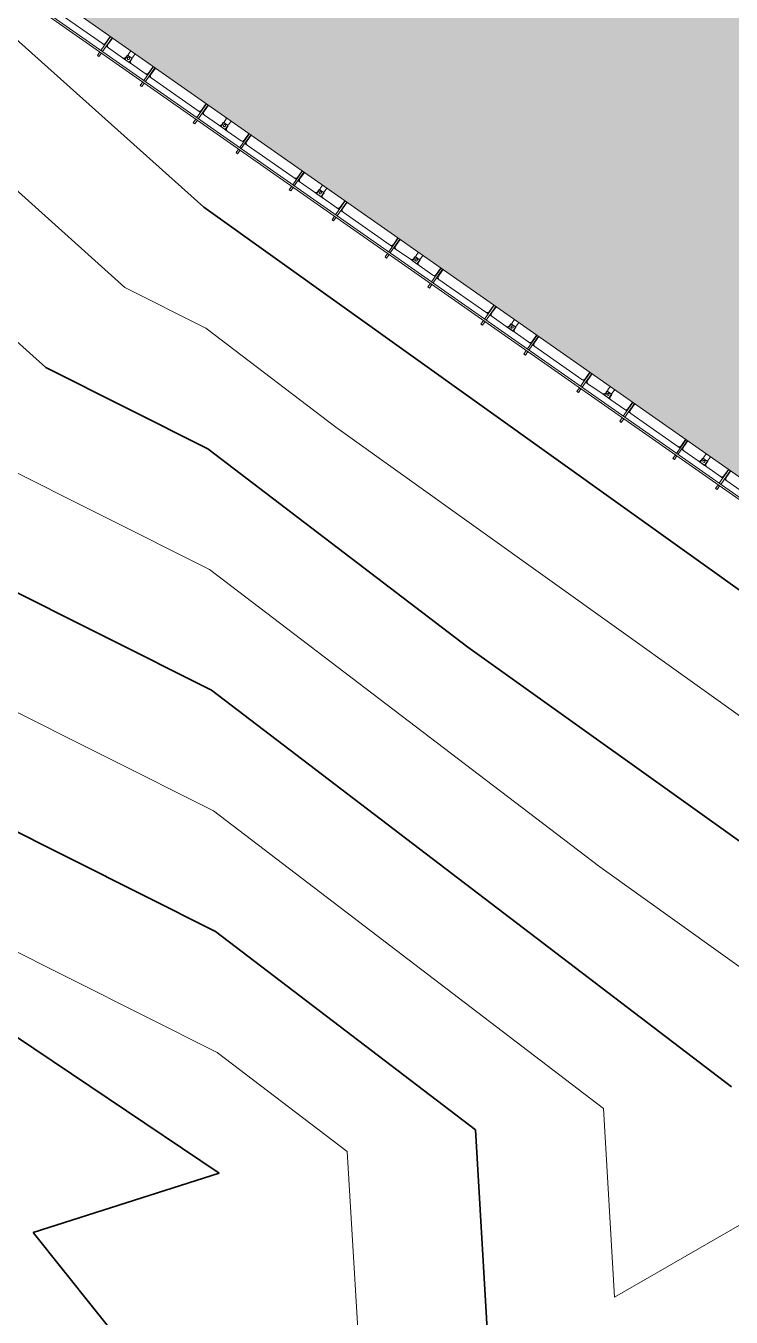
# Model space of a CAD drawing. Header units: millimetres. Extents: x -861324 to 439029, y -308065 to 694685.
# Drawn here: x -266217 to -251095, y 37867 to 65552 of the extents above; entities that cross this region are included whole.
import ezdxf

# ---------------------------------------------------------------- set-up
doc = ezdxf.new("R2010")
doc.units = ezdxf.units.MM
for name, color, linetype, lineweight in [('A-DETL-GENF', 92, 'Continuous', 9), ('A-DETL-THIN', 151, 'Continuous', 9), ('A-GENM', 13, 'Continuous', 9), ('C-TOPO-MAJR', 7, 'Continuous', 35), ('C-TOPO-MINR', 7, 'Continuous', 9), ('S-BEAM', 12, 'Continuous', 9)]:
    doc.layers.add(name, color=color, linetype=linetype, lineweight=lineweight)

# ---------------------------------------------------------------- blocks, each defined once
blk = doc.blocks.new('Dầm C52 - Dầm C52-19797-BỐ TRÍ BÈ PIN HỒ BẢN MÒNG')
at = {"layer": 'S-BEAM', "color": 7}
for p, q in [((-33560, -20), (-33560, 20)), ((-33560, 20), (-33466, 20)), ((-33426, 20), (-33066, 20)), ((-33466, -20), (-33560, -20)), ((-33066, -20), (-33426, -20))]:
    blk.add_line(p, q, dxfattribs=at)
blk = doc.blocks.new('Dầm C52 - Dầm C52-V192-BỐ TRÍ BÈ PIN HỒ BẢN MÒNG')
at = {"layer": 'S-BEAM', "color": 7}
for p, q in [((-33560, -20), (-33560, 20)), ((-33560, 20), (-33466, 20)), ((-33426, 20), (-33082, 20)), ((-33466, -20), (-33560, -20)), ((-33066, -20), (-33426, -20))]:
    blk.add_line(p, q, dxfattribs=at)
blk = doc.blocks.new('Dầm C52 - Dầm C52-V193-BỐ TRÍ BÈ PIN HỒ BẢN MÒNG')
at = {"layer": 'S-BEAM', "color": 7}
for p, q in [((-33560, -20), (-33560, 20)), ((-33560, 20), (-33466, 20)), ((-33426, 20), (-33066, 20)), ((-33466, -20), (-33560, -20)), ((-33066, -20), (-33426, -20))]:
    blk.add_line(p, q, dxfattribs=at)
blk = doc.blocks.new('Dai phao do pin - DẢI PHAO ĐỠ PIN-15084-BỐ TRÍ BÈ PIN HỒ BẢN MÒNG')
at = {"layer": 'A-GENM', "color": 7}
for p, q in [((50860, -173), (50860, 0)), ((50920, 0), (50920, -173)), ((51398, 0), (51398, -88)), ((51512, -88), (51512, 0)), ((51980, -173), (51980, 0)), ((52040, 0), (52040, -173)), ((53370, -173), (53370, 0)), ((53430, 0), (53430, -173)), ((53908, 0), (53908, -88)), ((54022, -88), (54022, 0)), ((54550, 0), (54550, -173)), ((55880, -173), (55880, 0)), ((55940, 0), (55940, -173)), ((56418, 0), (56418, -88)), ((56532, -88), (56532, 0)), ((57000, -173), (57000, 0)), ((57060, 0), (57060, -173)), ((58390, -173), (58390, 0)), ((58450, 0), (58450, -173)), ((58928, 0), (58928, -88)), ((59042, -88), (59042, 0)), ((59510, -173), (59510, 0)), ((59570, 0), (59570, -173)), ((60900, -173), (60900, 0)), ((60960, 0), (60960, -173)), ((61438, 0), (61438, -88)), ((61552, -88), (61552, 0)), ((62020, -173), (62020, 0)), ((62080, 0), (62080, -173)), ((63410, -173), (63410, 0)), ((63470, 0), (63470, -173)), ((63948, 0), (63948, -88)), ((64062, -88), (64062, 0)), ((64530, -173), (64530, 0)), ((64590, 0), (64590, -173)), ((65920, -173), (65920, 0)), ((65980, 0), (65980, -173)), ((66458, 0), (66458, -88)), ((66572, -88), (66572, 0)), ((67040, -173), (67040, 0)), ((67100, 0), (67100, -173)), ((49580, -223), (50810, -223)), ((50869, -223), (50810, -223)), ((50970, -223), (50909, -223)), ((50970, -223), (51340, -223)), ((51390, -173), (51390, -118)), ((51390, -118), (51482, -118)), ((51428, -118), (51520, -118)), ((51520, -118), (51520, -173)), ((51570, -223), (51930, -223)), ((51989, -223), (51930, -223)), ((52090, -223), (52029, -223)), ((52090, -223), (53320, -223)), ((53379, -223), (53320, -223)), ((53480, -223), (53419, -223)), ((53480, -223), (53850, -223)), ((53900, -173), (53900, -118)), ((53900, -118), (53992, -118)), ((53938, -118), (54030, -118)), ((54030, -118), (54030, -173)), ((54080, -223), (54440, -223)), ((54499, -223), (54440, -223)), ((54490, -173), (54490, -4)), ((54600, -223), (54539, -223)), ((54600, -223), (55830, -223)), ((55889, -223), (55830, -223)), ((55990, -223), (55929, -223)), ((55990, -223), (56360, -223)), ((56410, -173), (56410, -118)), ((56410, -118), (56502, -118)), ((56448, -118), (56540, -118)), ((56540, -118), (56540, -173)), ((56590, -223), (56950, -223)), ((57009, -223), (56950, -223)), ((57110, -223), (57049, -223)), ((57110, -223), (58340, -223)), ((58399, -223), (58340, -223)), ((58500, -223), (58439, -223)), ((58500, -223), (58870, -223)), ((58920, -173), (58920, -118)), ((58920, -118), (59012, -118)), ((58958, -118), (59050, -118)), ((59050, -118), (59050, -173)), ((59100, -223), (59460, -223)), ((59519, -223), (59460, -223)), ((59620, -223), (59559, -223)), ((59620, -223), (60850, -223)), ((60909, -223), (60850, -223)), ((61010, -223), (60949, -223)), ((61010, -223), (61380, -223)), ((61430, -173), (61430, -118)), ((61430, -118), (61522, -118)), ((61468, -118), (61560, -118)), ((61560, -118), (61560, -173)), ((61610, -223), (61970, -223)), ((62029, -223), (61970, -223)), ((62130, -223), (62069, -223)), ((62130, -223), (63360, -223)), ((63419, -223), (63360, -223)), ((63520, -223), (63459, -223)), ((63520, -223), (63890, -223)), ((63940, -173), (63940, -118)), ((63940, -118), (64032, -118)), ((63978, -118), (64070, -118)), ((64070, -118), (64070, -173)), ((64120, -223), (64480, -223)), ((64539, -223), (64480, -223)), ((64640, -223), (64579, -223)), ((64640, -223), (65870, -223)), ((65929, -223), (65870, -223)), ((66030, -223), (65969, -223)), ((66030, -223), (66400, -223)), ((66450, -173), (66450, -118)), ((66450, -118), (66542, -118)), ((66488, -118), (66580, -118)), ((66580, -118), (66580, -173)), ((66630, -223), (66990, -223)), ((67049, -223), (66990, -223)), ((67150, -223), (67089, -223)), ((67150, -223), (68380, -223))]:
    blk.add_line(p, q, dxfattribs=at)
at = {"layer": 'A-GENM', "color": 9}
for p, q in [((50869, -223), (50810, -223)), ((50970, -223), (50909, -223)), ((51512, -223), (51340, -223)), ((51340, -223), (51512, -223)), ((51482, -118), (51390, -118)), ((51390, -118), (51390, -173)), ((51390, -173), (51390, -118)), ((51390, -118), (51390, -173)), ((51390, -118), (51482, -118)), ((51482, -118), (51390, -118)), ((51398, -223), (51398, -116)), ((51398, -116), (51398, -223)), ((51570, -223), (51398, -223)), ((51398, -223), (51570, -223)), ((51520, -118), (51428, -118)), ((51428, -118), (51520, -118)), ((51520, -118), (51428, -118)), ((51512, -116), (51512, -223)), ((51512, -223), (51512, -116)), ((51520, -173), (51520, -118)), ((51520, -118), (51520, -173)), ((51520, -173), (51520, -118)), ((51989, -223), (51930, -223)), ((52090, -223), (52029, -223)), ((53379, -223), (53320, -223)), ((53480, -223), (53419, -223)), ((54022, -223), (53850, -223)), ((53850, -223), (54022, -223)), ((53992, -118), (53900, -118)), ((53900, -118), (53900, -173)), ((53900, -173), (53900, -118)), ((53900, -118), (53900, -173)), ((53900, -118), (53992, -118)), ((53992, -118), (53900, -118)), ((53908, -223), (53908, -116)), ((53908, -116), (53908, -223)), ((54080, -223), (53908, -223)), ((53908, -223), (54080, -223)), ((54030, -118), (53938, -118)), ((53938, -118), (54030, -118)), ((54030, -118), (53938, -118)), ((54022, -116), (54022, -223)), ((54022, -223), (54022, -116)), ((54030, -173), (54030, -118)), ((54030, -118), (54030, -173)), ((54030, -173), (54030, -118)), ((54499, -223), (54440, -223)), ((54600, -223), (54539, -223)), ((55889, -223), (55830, -223)), ((55990, -223), (55929, -223)), ((56532, -223), (56360, -223)), ((56360, -223), (56532, -223)), ((56502, -118), (56410, -118)), ((56410, -118), (56410, -173)), ((56410, -173), (56410, -118)), ((56410, -118), (56410, -173)), ((56410, -118), (56502, -118)), ((56502, -118), (56410, -118)), ((56418, -223), (56418, -116)), ((56418, -116), (56418, -223)), ((56590, -223), (56418, -223)), ((56418, -223), (56590, -223)), ((56540, -118), (56448, -118)), ((56448, -118), (56540, -118)), ((56540, -118), (56448, -118)), ((56532, -116), (56532, -223)), ((56532, -223), (56532, -116)), ((56540, -173), (56540, -118)), ((56540, -118), (56540, -173)), ((56540, -173), (56540, -118)), ((57009, -223), (56950, -223)), ((57110, -223), (57049, -223)), ((58399, -223), (58340, -223)), ((58500, -223), (58439, -223)), ((59042, -223), (58870, -223)), ((58870, -223), (59042, -223)), ((59012, -118), (58920, -118)), ((58920, -118), (58920, -173)), ((58920, -173), (58920, -118)), ((58920, -118), (58920, -173)), ((58920, -118), (59012, -118)), ((59012, -118), (58920, -118)), ((58928, -223), (58928, -116)), ((58928, -116), (58928, -223)), ((59100, -223), (58928, -223)), ((58928, -223), (59100, -223)), ((59050, -118), (58958, -118)), ((58958, -118), (59050, -118)), ((59050, -118), (58958, -118)), ((59042, -116), (59042, -223)), ((59042, -223), (59042, -116)), ((59050, -173), (59050, -118)), ((59050, -118), (59050, -173)), ((59050, -173), (59050, -118)), ((59519, -223), (59460, -223)), ((59620, -223), (59559, -223)), ((60909, -223), (60850, -223)), ((61010, -223), (60949, -223)), ((61552, -223), (61380, -223)), ((61380, -223), (61552, -223)), ((61522, -118), (61430, -118)), ((61430, -118), (61430, -173)), ((61430, -173), (61430, -118)), ((61430, -118), (61430, -173)), ((61430, -118), (61522, -118)), ((61522, -118), (61430, -118)), ((61438, -223), (61438, -116)), ((61438, -116), (61438, -223)), ((61610, -223), (61438, -223)), ((61438, -223), (61610, -223)), ((61560, -118), (61468, -118)), ((61468, -118), (61560, -118)), ((61560, -118), (61468, -118)), ((61552, -116), (61552, -223)), ((61552, -223), (61552, -116)), ((61560, -173), (61560, -118)), ((61560, -118), (61560, -173)), ((61560, -173), (61560, -118)), ((62029, -223), (61970, -223)), ((62130, -223), (62069, -223)), ((63419, -223), (63360, -223)), ((63520, -223), (63459, -223)), ((64062, -223), (63890, -223)), ((63890, -223), (64062, -223)), ((64032, -118), (63940, -118)), ((63940, -118), (63940, -173)), ((63940, -173), (63940, -118)), ((63940, -118), (63940, -173)), ((63940, -118), (64032, -118)), ((64032, -118), (63940, -118)), ((63948, -223), (63948, -116)), ((63948, -116), (63948, -223)), ((64120, -223), (63948, -223)), ((63948, -223), (64120, -223)), ((64070, -118), (63978, -118)), ((63978, -118), (64070, -118)), ((64070, -118), (63978, -118)), ((64062, -116), (64062, -223)), ((64062, -223), (64062, -116)), ((64070, -173), (64070, -118)), ((64070, -118), (64070, -173)), ((64070, -173), (64070, -118)), ((64539, -223), (64480, -223)), ((64640, -223), (64579, -223)), ((65929, -223), (65870, -223)), ((66030, -223), (65969, -223)), ((66572, -223), (66400, -223)), ((66400, -223), (66572, -223)), ((66542, -118), (66450, -118)), ((66450, -118), (66450, -173)), ((66450, -173), (66450, -118)), ((66450, -118), (66450, -173)), ((66450, -118), (66542, -118)), ((66542, -118), (66450, -118)), ((66458, -223), (66458, -116)), ((66458, -116), (66458, -223)), ((66630, -223), (66458, -223)), ((66458, -223), (66630, -223)), ((66580, -118), (66488, -118)), ((66488, -118), (66580, -118)), ((66580, -118), (66488, -118)), ((66572, -116), (66572, -223)), ((66572, -223), (66572, -116)), ((66580, -173), (66580, -118)), ((66580, -118), (66580, -173)), ((66580, -173), (66580, -118)), ((67049, -223), (66990, -223)), ((67150, -223), (67089, -223))]:
    blk.add_line(p, q, dxfattribs=at)
at = {"layer": 'A-GENM', "color": 7}
for centre, radius, start, end in [((50810, -173), 50, 270, 360), ((50810, -173), 50, 270, 345), ((50970, -173), 50, 180, 270), ((50970, -173), 50, 180, 255), ((51340, -173), 50, 270, 360), ((51428, -88), 30, 180, 270), ((51482, -88), 30, 270, 360), ((51570, -173), 50, 180, 270), ((51930, -173), 50, 270, 360), ((51930, -173), 50, 270, 345), ((52090, -173), 50, 180, 270), ((52090, -173), 50, 180, 255), ((53320, -173), 50, 270, 360), ((53320, -173), 50, 270, 345), ((53480, -173), 50, 180, 270), ((53480, -173), 50, 180, 255), ((53850, -173), 50, 270, 360), ((53938, -88), 30, 180, 270), ((53992, -88), 30, 270, 360), ((54080, -173), 50, 180, 270), ((54440, -173), 50, 270, 360), ((54440, -173), 50, 270, 345), ((54600, -173), 50, 180, 270), ((54600, -173), 50, 180, 255), ((55830, -173), 50, 270, 360), ((55830, -173), 50, 270, 345), ((55990, -173), 50, 180, 270), ((55990, -173), 50, 180, 255), ((56360, -173), 50, 270, 360), ((56448, -88), 30, 180, 270), ((56502, -88), 30, 270, 360), ((56590, -173), 50, 180, 270), ((56950, -173), 50, 270, 360), ((56950, -173), 50, 270, 345), ((57110, -173), 50, 180, 270), ((57110, -173), 50, 180, 255), ((58340, -173), 50, 270, 360), ((58340, -173), 50, 270, 345), ((58500, -173), 50, 180, 270), ((58500, -173), 50, 180, 255), ((58870, -173), 50, 270, 360), ((58958, -88), 30, 180, 270), ((59012, -88), 30, 270, 360), ((59100, -173), 50, 180, 270), ((59460, -173), 50, 270, 360), ((59460, -173), 50, 270, 345), ((59620, -173), 50, 180, 270), ((59620, -173), 50, 180, 255), ((60850, -173), 50, 270, 360), ((60850, -173), 50, 270, 345), ((61010, -173), 50, 180, 270), ((61010, -173), 50, 180, 255), ((61380, -173), 50, 270, 360), ((61468, -88), 30, 180, 270), ((61522, -88), 30, 270, 360), ((61610, -173), 50, 180, 270), ((61970, -173), 50, 270, 360), ((61970, -173), 50, 270, 345), ((62130, -173), 50, 180, 270), ((62130, -173), 50, 180, 255), ((63360, -173), 50, 270, 360), ((63360, -173), 50, 270, 345), ((63520, -173), 50, 180, 270), ((63520, -173), 50, 180, 255), ((63890, -173), 50, 270, 360), ((63978, -88), 30, 180, 270), ((64032, -88), 30, 270, 360), ((64120, -173), 50, 180, 270), ((64480, -173), 50, 270, 360), ((64480, -173), 50, 270, 345), ((64640, -173), 50, 180, 270), ((64640, -173), 50, 180, 255), ((65870, -173), 50, 270, 360), ((65870, -173), 50, 270, 345), ((66030, -173), 50, 180, 270), ((66030, -173), 50, 180, 255), ((66400, -173), 50, 270, 360), ((66488, -88), 30, 180, 270), ((66542, -88), 30, 270, 360), ((66630, -173), 50, 180, 270), ((66990, -173), 50, 270, 360), ((66990, -173), 50, 270, 345), ((67150, -173), 50, 180, 270), ((67150, -173), 50, 180, 255)]:
    blk.add_arc(centre, radius, start, end, dxfattribs=at)
at = {"layer": 'A-GENM', "color": 9}
for centre, radius, start, end in [((51340, -173), 50, 270, 0), ((51340, -173), 50, 270, 360), ((51340, -173), 50, 270, 0), ((51449, -162), 25, 0, 180), ((51449, -162), 25, 360, 180), ((51449, -162), 25, 180, 0), ((51449, -162), 25, 180, 360), ((51451, -162), 25, 0, 180), ((51451, -162), 25, 0, 180), ((51451, -162), 25, 180, 0), ((51451, -162), 25, 180, 0), ((51570, -173), 50, 180, 270), ((51570, -173), 50, 180, 270), ((51570, -173), 50, 180, 270), ((53850, -173), 50, 270, 0), ((53850, -173), 50, 270, 360), ((53850, -173), 50, 270, 0), ((53959, -162), 25, 0, 180), ((53959, -162), 25, 360, 180), ((53959, -162), 25, 180, 0), ((53959, -162), 25, 180, 360), ((53961, -162), 25, 0, 180), ((53961, -162), 25, 0, 180), ((53961, -162), 25, 180, 0), ((53961, -162), 25, 180, 0), ((54080, -173), 50, 180, 270), ((54080, -173), 50, 180, 270), ((54080, -173), 50, 180, 270), ((56360, -173), 50, 270, 0), ((56360, -173), 50, 270, 360), ((56360, -173), 50, 270, 0), ((56469, -162), 25, 0, 180), ((56469, -162), 25, 360, 180), ((56469, -162), 25, 180, 0), ((56469, -162), 25, 180, 360), ((56471, -162), 25, 0, 180), ((56471, -162), 25, 0, 180), ((56471, -162), 25, 180, 360), ((56471, -162), 25, 180, 0), ((56590, -173), 50, 180, 270), ((56590, -173), 50, 180, 270), ((56590, -173), 50, 180, 270), ((58870, -173), 50, 270, 0), ((58870, -173), 50, 270, 360), ((58870, -173), 50, 270, 0), ((58979, -162), 25, 0, 180), ((58979, -162), 25, 360, 180), ((58979, -162), 25, 180, 0), ((58979, -162), 25, 180, 360), ((58981, -162), 25, 0, 180), ((58981, -162), 25, 0, 180), ((58981, -162), 25, 180, 360), ((58981, -162), 25, 180, 0), ((59100, -173), 50, 180, 270), ((59100, -173), 50, 180, 270), ((59100, -173), 50, 180, 270), ((61380, -173), 50, 270, 0), ((61380, -173), 50, 270, 360), ((61380, -173), 50, 270, 0), ((61489, -162), 25, 0, 180), ((61489, -162), 25, 360, 180), ((61489, -162), 25, 180, 360), ((61489, -162), 25, 180, 360), ((61491, -162), 25, 0, 180), ((61491, -162), 25, 0, 180), ((61491, -162), 25, 180, 360), ((61491, -162), 25, 180, 0), ((61610, -173), 50, 180, 270), ((61610, -173), 50, 180, 270), ((61610, -173), 50, 180, 270), ((63890, -173), 50, 270, 0), ((63890, -173), 50, 270, 360), ((63890, -173), 50, 270, 0), ((63999, -162), 25, 0, 180), ((63999, -162), 25, 360, 180), ((63999, -162), 25, 180, 360), ((63999, -162), 25, 180, 360), ((64001, -162), 25, 0, 180), ((64001, -162), 25, 0, 180), ((64001, -162), 25, 180, 0), ((64001, -162), 25, 180, 0), ((64120, -173), 50, 180, 270), ((64120, -173), 50, 180, 270), ((64120, -173), 50, 180, 270), ((66400, -173), 50, 270, 0), ((66400, -173), 50, 270, 360), ((66400, -173), 50, 270, 0), ((66509, -162), 25, 0, 180), ((66509, -162), 25, 360, 180), ((66509, -162), 25, 180, 0), ((66509, -162), 25, 180, 360), ((66511, -162), 25, 0, 180), ((66511, -162), 25, 360, 180), ((66511, -162), 25, 180, 360), ((66511, -162), 25, 180, 0), ((66630, -173), 50, 180, 270), ((66630, -173), 50, 180, 270), ((66630, -173), 50, 180, 270)]:
    blk.add_arc(centre, radius, start, end, dxfattribs=at)
blk = doc.blocks.new('Dầm C52 - Hộp 40x60-19906-BỐ TRÍ BÈ PIN HỒ BẢN MÒNG')
at = {"layer": 'S-BEAM', "color": 7}
for p, q in [((-26564, 20), (46263, 20)), ((46263, -20), (-26564, -20))]:
    blk.add_line(p, q, dxfattribs=at)
blk = doc.blocks.new('HOBANMONG_BEPIN 6_rvt-1-BỐ TRÍ BÈ PIN HỒ BẢN MÒNG')
at = {"layer": 'A-GENM', "lineweight": 9, "rotation": 324.9999999999996}
blk.add_blockref('Dai phao do pin - DẢI PHAO ĐỠ PIN-15084-BỐ TRÍ BÈ PIN HỒ BẢN MÒNG', (-306069, 94496), dxfattribs=at)
at = {"layer": 'S-BEAM', "lineweight": 9}
for name, p, rotation in [('Dầm C52 - Dầm C52-19797-BỐ TRÍ BÈ PIN HỒ BẢN MÒNG', (-245417, 92394), 54.99999999999903), ('Dầm C52 - Dầm C52-19797-BỐ TRÍ BÈ PIN HỒ BẢN MÒNG', (-244499, 91751), 54.99999999999903), ('Dầm C52 - Dầm C52-19797-BỐ TRÍ BÈ PIN HỒ BẢN MÒNG', (-243361, 90954), 54.99999999999903), ('Dầm C52 - Dầm C52-V192-BỐ TRÍ BÈ PIN HỒ BẢN MÒNG', (-242443, 90312), 54.99999999999903), ('Dầm C52 - Dầm C52-19797-BỐ TRÍ BÈ PIN HỒ BẢN MÒNG', (-241305, 89514), 54.99999999999903), ('Dầm C52 - Dầm C52-19797-BỐ TRÍ BÈ PIN HỒ BẢN MÒNG', (-240387, 88872), 54.99999999999903), ('Dầm C52 - Dầm C52-19797-BỐ TRÍ BÈ PIN HỒ BẢN MÒNG', (-239249, 88075), 54.99999999999903), ('Dầm C52 - Dầm C52-19797-BỐ TRÍ BÈ PIN HỒ BẢN MÒNG', (-238331, 87432), 54.99999999999903), ('Dầm C52 - Dầm C52-19797-BỐ TRÍ BÈ PIN HỒ BẢN MÒNG', (-237193, 86635), 54.99999999999903), ('Dầm C52 - Dầm C52-19797-BỐ TRÍ BÈ PIN HỒ BẢN MÒNG', (-236275, 85993), 54.99999999999903), ('Dầm C52 - Dầm C52-19797-BỐ TRÍ BÈ PIN HỒ BẢN MÒNG', (-235136, 85195), 54.99999999999903), ('Dầm C52 - Dầm C52-19797-BỐ TRÍ BÈ PIN HỒ BẢN MÒNG', (-234219, 84553), 54.99999999999903), ('Dầm C52 - Dầm C52-V193-BỐ TRÍ BÈ PIN HỒ BẢN MÒNG', (-233080, 83756), 54.99999999999903), ('Dầm C52 - Dầm C52-19797-BỐ TRÍ BÈ PIN HỒ BẢN MÒNG', (-232163, 83113), 54.99999999999903), ('Dầm C52 - Hộp 40x60-19906-BỐ TRÍ BÈ PIN HỒ BẢN MÒNG', (-286458, 80301), 324.9999999999993)]:
    blk.add_blockref(name, p, dxfattribs=dict(at, rotation=rotation))

msp = doc.modelspace()

# ---------------------------------------------------------------- hatches: boundary and pattern name
at = {"layer": 'A-DETL-GENF'}
msp.add_hatch(color=8, dxfattribs=at).paths.add_polyline_path([(-248957, 54506), (-211101, 108570), (-448889, 275071), (-493590, 211231), (-314845, 86073), (-308000, 95848), (-250260, 55418)])

# ---------------------------------------------------------------- linework, layer by layer
at = {"layer": 'A-DETL-THIN'}
msp.add_line((-308000, 95848), (-248957, 54506), dxfattribs=at)
at = {"layer": 'C-TOPO-MAJR'}
for p, q in [((-267835, 66527), (-262399, 61661)), ((-269411, 61468), (-265787, 58225)), ((-262399, 61661), (-247194, 50787)), ((-265787, 58225), (-262317, 56485)), ((-262317, 56485), (-256742, 52234)), ((-269174, 54788), (-262235, 51309)), ((-256742, 52234), (-249140, 46797)), ((-272561, 51351), (-262153, 46133)), ((-262235, 51309), (-251085, 42807)), ((-272298, 47807), (-262071, 40956)), ((-262153, 46133), (-256578, 41882)), ((-256578, 41882), (-256101, 33790)), ((-266057, 39680), (-262071, 40956)), ((-266057, 39680), (-259848, 31898))]:
    msp.add_line(p, q, dxfattribs=at)
at = {"layer": 'C-TOPO-MINR'}
for p, q in [((-268623, 63998), (-264093, 59943)), ((-264093, 59943), (-262358, 59073)), ((-262358, 59073), (-259571, 56948)), ((-259571, 56948), (-248167, 48792)), ((-267480, 56506), (-262276, 53897)), ((-262276, 53897), (-253914, 47521)), ((-270867, 53069), (-262194, 48721)), ((-262194, 48721), (-253832, 42344)), ((-253914, 47521), (-250113, 44802)), ((-267316, 46154), (-262112, 43544)), ((-262112, 43544), (-259325, 41419)), ((-253832, 42344), (-253593, 38299)), ((-259325, 41419), (-259086, 37373)), ((-253593, 38299), (-250067, 40335))]:
    msp.add_line(p, q, dxfattribs=at)

# ---------------------------------------------------------------- block references
at = {"lineweight": 5}
msp.add_blockref('HOBANMONG_BEPIN 6_rvt-1-BỐ TRÍ BÈ PIN HỒ BẢN MÒNG', (0, 0), dxfattribs=at)

doc.saveas('drawing.dxf')
